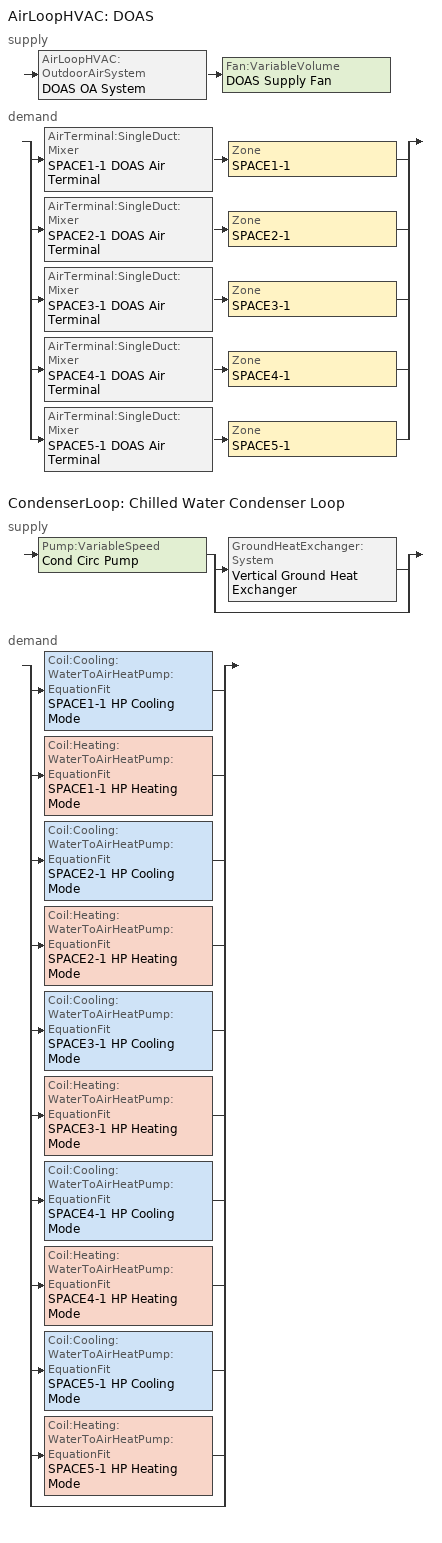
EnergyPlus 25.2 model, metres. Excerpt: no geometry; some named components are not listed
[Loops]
AirLoopHVAC 'DOAS'
 supply: AirLoopHVAC:OutdoorAirSystem 'DOAS OA System' > Fan:VariableVolume 'DOAS Supply Fan'
 demand: split
  | AirTerminal:SingleDuct:Mixer 'SPACE1-1 DOAS Air Terminal' > Zone 'SPACE1-1'
  | AirTerminal:SingleDuct:Mixer 'SPACE2-1 DOAS Air Terminal' > Zone 'SPACE2-1'
  | AirTerminal:SingleDuct:Mixer 'SPACE3-1 DOAS Air Terminal' > Zone 'SPACE3-1'
  | AirTerminal:SingleDuct:Mixer 'SPACE4-1 DOAS Air Terminal' > Zone 'SPACE4-1'
  | AirTerminal:SingleDuct:Mixer 'SPACE5-1 DOAS Air Terminal' > Zone 'SPACE5-1'
CondenserLoop 'Chilled Water Condenser Loop'
 supply: Pump:VariableSpeed 'Cond Circ Pump' > split
  | GroundHeatExchanger:System 'Vertical Ground Heat Exchanger'
  | bypass
 demand: split
  | Coil:Cooling:WaterToAirHeatPump:EquationFit 'SPACE1-1 HP Cooling Mode'
  | Coil:Heating:WaterToAirHeatPump:EquationFit 'SPACE1-1 HP Heating Mode'
  | Coil:Cooling:WaterToAirHeatPump:EquationFit 'SPACE2-1 HP Cooling Mode'
  | Coil:Heating:WaterToAirHeatPump:EquationFit 'SPACE2-1 HP Heating Mode'
  | Coil:Cooling:WaterToAirHeatPump:EquationFit 'SPACE3-1 HP Cooling Mode'
  | Coil:Heating:WaterToAirHeatPump:EquationFit 'SPACE3-1 HP Heating Mode'
  | Coil:Cooling:WaterToAirHeatPump:EquationFit 'SPACE4-1 HP Cooling Mode'
  | Coil:Heating:WaterToAirHeatPump:EquationFit 'SPACE4-1 HP Heating Mode'
  | Coil:Cooling:WaterToAirHeatPump:EquationFit 'SPACE5-1 HP Cooling Mode'
  | Coil:Heating:WaterToAirHeatPump:EquationFit 'SPACE5-1 HP Heating Mode'
  | bypass
[AirLoopHVAC]
DOAS: Design supply air flow rate=Autosize
[AirTerminal:SingleDuct:Mixer] Mixer connection type=SupplySide
Name | Zonehvac unit object
SPACE1-1 DOAS Air Terminal | SPACE1-1 Heat Pump
SPACE2-1 DOAS Air Terminal | SPACE2-1 Heat Pump
SPACE3-1 DOAS Air Terminal | SPACE3-1 Heat Pump
SPACE4-1 DOAS Air Terminal | SPACE4-1 Heat Pump
SPACE5-1 DOAS Air Terminal | SPACE5-1 Heat Pump
[Coil:Cooling:WaterToAirHeatPump:EquationFit] Cooling power consumption curve=CoolPowCurve; Fan delay time=60; Gross rated cooling cop=5.12; Gross rated sensible cooling capacity=Autosize; Gross rated total cooling capacity=Autosize; Latent capacity time constant=60; Maximum cycling rate=2.5; Nominal time for condensate removal to begin=0; Part load fraction correlation curve=HPACCOOLPLFFPLR; Rated air flow rate=Autosize; Rated entering air dry bulb temperature=27; Rated entering air wet bulb temperature=19; Rated entering water temperature=30; Rated water flow rate=Autosize; Ratio of initial moisture evaporation rate and steady state latent capacity=0; Sensible cooling capacity curve=CoolSensCapCurve; Total cooling capacity curve=TotCoolCapCurve
SPACE1-1 HP Cooling Mode; SPACE2-1 HP Cooling Mode; SPACE3-1 HP Cooling Mode; SPACE4-1 HP Cooling Mode; SPACE5-1 HP Cooling Mode
[Coil:Heating:Fuel] Availability schedule=FanAvailSched; Burner efficiency=0.8; Fuel type=NaturalGas; Nominal capacity=Autosize
SPACE1-1 HP Supp Coil; SPACE2-1 HP Supp Coil; SPACE3-1 HP Supp Coil; SPACE4-1 HP Supp Coil; SPACE5-1 HP Supp Coil
[Coil:Heating:WaterToAirHeatPump:EquationFit] Gross rated heating capacity=Autosize; Gross rated heating cop=4.75; Heating capacity curve=HeatCapCurve; Heating power consumption curve=HeatPowCurve; Part load fraction correlation curve=HPACHEATPLFFPLR; Rated air flow rate=Autosize; Rated entering air dry bulb temperature=20; Rated entering water temperature=20; Rated water flow rate=Autosize; Ratio of rated heating capacity to rated cooling capacity=1
SPACE1-1 HP Heating Mode; SPACE2-1 HP Heating Mode; SPACE3-1 HP Heating Mode; SPACE4-1 HP Heating Mode; SPACE5-1 HP Heating Mode
[CondenserEquipmentList]
All Towers: Vertical Ground Heat Exchanger, GroundHeatExchanger:System
[CondenserEquipmentOperationSchemes]
Tower Loop Operation: Control scheme 1=Year Round Tower Operation; Control scheme 1 schedule=HVACTemplate-Always 1
[CondenserLoop]
Chilled Water Condenser Loop: Condenser equipment operation scheme=Tower Loop Operation; Condenser loop volume=Autocalculate; Fluid type=Water; Load distribution scheme=SequentialLoad; Maximum loop flow rate=0.004; Maximum loop temperature=80; Minimum loop flow rate=0; Minimum loop temperature=1
[Controller:OutdoorAir]
DOAS OA Controller: Economizer control action type=ModulateFlow; Economizer control type=NoEconomizer; Economizer minimum limit dry bulb temperature=12.2; Lockout type=NoLockout; Maximum outdoor air flow rate=Autosize; Minimum limit type=ProportionalMinimum; Minimum outdoor air flow rate=Autosize
[DesignSpecification:OutdoorAir] Outdoor air flow per person=0.00944; Outdoor air flow per zone=0; Outdoor air flow per zone floor area=0; Outdoor air method=Flow/Person
SZ DSOA SPACE1-1; SZ DSOA SPACE2-1; SZ DSOA SPACE3-1; SZ DSOA SPACE4-1; SZ DSOA SPACE5-1
[DesignSpecification:ZoneAirDistribution]
ZoneAirDistribution: Zone air distribution effectiveness in cooling mode=1; Zone air distribution effectiveness in heating mode=1; Zone secondary recirculation fraction=0
[Fan:OnOff] Availability schedule=FanAvailSched; Fan total efficiency=0.7; Maximum flow rate=Autosize; Motor efficiency=0.9; Motor in airstream fraction=1; Pressure rise=75
SPACE1-1 Supply Fan; SPACE2-1 Supply Fan; SPACE3-1 Supply Fan; SPACE4-1 Supply Fan; SPACE5-1 Supply Fan
[Fan:VariableVolume]
DOAS Supply Fan: Availability schedule=FanAvailSched; Fan power coefficient 1=0.00153024; Fan power coefficient 2=0.00520806; Fan power coefficient 3=1.10862; Fan power coefficient 4=-0.116356; Fan power coefficient 5=0; Fan power minimum flow fraction=0; Fan power minimum flow rate input method=Fraction; Fan total efficiency=0.7; Maximum flow rate=Autosize; Motor efficiency=0.9; Motor in airstream fraction=1; Pressure rise=1000
[HeatExchanger:AirToAir:SensibleAndLatent]
DOAS Heat Recovery: Availability schedule=HVACTemplate-Always 1; Economizer lockout=Yes; Frost control type=MinimumExhaustTemperature; Heat exchanger type=Plate; Initial defrost time fraction=0.083; Latent effectiveness at 100 cooling air flow=0.65; Latent effectiveness at 100 heating air flow=0.65; Latent effectiveness of cooling air flow curve=LatEffectivenessTable; Latent effectiveness of heating air flow curve=LatEffectivenessTable; Nominal electric power=0; Nominal supply air flow rate=Autosize; Rate of defrost time fraction increase=0.012; Sensible effectiveness at 100 cooling air flow=0.7; Sensible effectiveness at 100 heating air flow=0.7; Sensible effectiveness of cooling air flow curve=SenEffectivenessTable; Sensible effectiveness of heating air flow curve=SenEffectivenessTable; Supply air outlet temperature control=No; Threshold temperature=1.7
[PlantEquipmentOperation:Uncontrolled]
Year Round Tower Operation: Equipment list=All Towers
[Pump:VariableSpeed]
Cond Circ Pump: Design maximum flow rate=0.004; Design minimum flow rate=0; Design power consumption=25; Design pump head=5000; Fraction of motor inefficiencies to fluid stream=0; Motor efficiency=0.87; Pump control type=Intermittent; Coefficient 1 of the part load performance curve=0; Coefficient 2 of the part load performance curve=1; Coefficient 3 of the part load performance curve=0; Coefficient 4 of the part load performance curve=0
[SetpointManager:FollowGroundTemperature]
MyCondenserControl: Control variable=Temperature; Maximum setpoint temperature=80; Minimum setpoint temperature=10; Offset temperature difference=0; Setpoint node or nodelist=Condenser Supply Outlet Node
[SetpointManager:Scheduled]
DOAS Cooling Supply Air Temp Manager: Control variable=Temperature; Schedule=Always 21.1; Setpoint node or nodelist=DOAS Mixed Air Outlet
[Sizing:Plant]
Chilled Water Condenser Loop: Design loop exit temperature=29.4; Loop design temperature difference=5.6; Loop type=Condenser
[Sizing:System]
DOAS: 100 outdoor air in cooling=Yes; 100 outdoor air in heating=Yes; Central cooling capacity control method=OnOff; Central cooling design supply air humidity ratio=0.00924; Central cooling design supply air temperature=12.8; Central heating design supply air humidity ratio=0.003; Central heating design supply air temperature=12.2; Central heating maximum system air flow ratio=1; Cooling design capacity=Autosize; Cooling design capacity method=CoolingDesignCapacity; Cooling supply air flow rate=0; Cooling supply air flow rate method=DesignDay; Design outdoor air flow rate=Autosize; Heating design capacity=Autosize; Heating design capacity method=HeatingDesignCapacity; Heating supply air flow rate=0; Heating supply air flow rate method=DesignDay; Precool design humidity ratio=0.008; Precool design temperature=11; Preheat design humidity ratio=0.008; Preheat design temperature=2; System outdoor air method=ZoneSum; Type of load to size on=VentilationRequirement; Type of zone sum to use=NonCoincident; Zone maximum outdoor air fraction=1
[Sizing:Zone] Cooling design air flow method=DesignDay; Cooling design air flow rate=0; Cooling minimum air flow fraction=0; Design specification zone air distribution object=ZoneAirDistribution; Heating design air flow method=DesignDay; Heating design air flow rate=0; Heating maximum air flow fraction=0; Zone cooling design supply air humidity ratio=0.008; Zone cooling design supply air temperature=12.5; Zone cooling design supply air temperature input method=SupplyAirTemperature; Zone heating design supply air humidity ratio=0.008; Zone heating design supply air temperature=50; Zone heating design supply air temperature input method=SupplyAirTemperature
Name | Account for dedicated outdoor air system | Dedicated outdoor air high setpoint temperature for design | Dedicated outdoor air low setpoint temperature for design | Dedicated outdoor air system control strategy | Design specification outdoor air object
SPACE1-1 | Yes | 15.6 | 13.8 | ColdSupplyAir | SZ DSOA SPACE1-1
SPACE2-1 | Yes | 15.6 | 13.8 | ColdSupplyAir | SZ DSOA SPACE2-1
SPACE3-1 | Yes | 15.6 | 13.8 | ColdSupplyAir | SZ DSOA SPACE3-1
SPACE4-1 | Yes | 15.6 | 13.8 | ColdSupplyAir | SZ DSOA SPACE4-1
SPACE5-1 | No | Autosize | Autosize | NeutralSupplyAir | SZ DSOA SPACE5-1
[ThermostatSetpoint:DualSetpoint]
All Zones Dual SP Control: Cooling setpoint temperature schedule=Clg-SetP-Sch; Heating setpoint temperature schedule=Htg-SetP-Sch
[ZoneControl:Thermostat] Control 1=All Zones Dual SP Control; Control type schedule=HVACTemplate-Always 4
Name | Zone or zonelist
SPACE1-1 Thermostat | SPACE1-1
SPACE2-1 Thermostat | SPACE2-1
SPACE3-1 Thermostat | SPACE3-1
SPACE4-1 Thermostat | SPACE4-1
SPACE5-1 Thermostat | SPACE5-1
[Zone equipment]
SPACE1-1: SPACE1-1 DOAS Air Terminal, SPACE1-1 Heat Pump
SPACE2-1: SPACE2-1 DOAS Air Terminal, SPACE2-1 Heat Pump
SPACE3-1: SPACE3-1 DOAS Air Terminal, SPACE3-1 Heat Pump
SPACE4-1: SPACE4-1 DOAS Air Terminal, SPACE4-1 Heat Pump
SPACE5-1: SPACE5-1 DOAS Air Terminal, SPACE5-1 Heat Pump
[ZoneHVAC:WaterToAirHeatPump] Availability schedule=FanAvailSched; Cooling outdoor air flow rate=0; Cooling supply air flow rate=Autosize; Fan placement=BlowThrough; Heating outdoor air flow rate=0; Heating supply air flow rate=Autosize; Maximum outdoor dry bulb temperature for supplemental heater operation=20; Maximum supply air temperature from supplemental heater=50; No load outdoor air flow rate=0; Supply air fan operating mode schedule=CyclingFanSch
Name | Cooling coil | Heating coil | Supplemental heating coil | Supply air fan
SPACE1-1 Heat Pump | SPACE1-1 HP Cooling Mode | SPACE1-1 HP Heating Mode | SPACE1-1 HP Supp Coil | SPACE1-1 Supply Fan
SPACE2-1 Heat Pump | SPACE2-1 HP Cooling Mode | SPACE2-1 HP Heating Mode | SPACE2-1 HP Supp Coil | SPACE2-1 Supply Fan
SPACE3-1 Heat Pump | SPACE3-1 HP Cooling Mode | SPACE3-1 HP Heating Mode | SPACE3-1 HP Supp Coil | SPACE3-1 Supply Fan
SPACE4-1 Heat Pump | SPACE4-1 HP Cooling Mode | SPACE4-1 HP Heating Mode | SPACE4-1 HP Supp Coil | SPACE4-1 Supply Fan
SPACE5-1 Heat Pump | SPACE5-1 HP Cooling Mode | SPACE5-1 HP Heating Mode | SPACE5-1 HP Supp Coil | SPACE5-1 Supply Fan
[Curve:QuadLinear] Maximum curve output=38; Maximum value of w=100; Maximum value of x=100; Maximum value of y=100; Maximum value of z=100; Minimum curve output=0; Minimum value of w=-100; Minimum value of x=-100; Minimum value of y=0; Minimum value of z=0; Coefficient5 z=0
Name | Coefficient1 constant | Coefficient2 w | Coefficient3 x | Coefficient4 y
CoolPowCurve | -3.25323 | -0.990977 | 4.03829 | 0.952179
HeatCapCurve | -1.30782 | -2.37468 | 4.00919 | 0.615581
HeatPowCurve | -2.17352 | 0.830808 | 1.56828 | 0.68971
TotCoolCapCurve | -9.32564 | 11.0881 | -1.75195 | 0.76082
[Curve:Quadratic] Maximum value of x=1; Minimum value of x=0; Coefficient1 constant=0.75; Coefficient2 x=0.25; Coefficient3 x 2=0
HPACCOOLPLFFPLR; HPACHEATPLFFPLR
[Curve:QuintLinear]
CoolSensCapCurve: Maximum curve output=38; Maximum value of v=100; Maximum value of w=100; Maximum value of x=100; Maximum value of y=100; Maximum value of z=100; Minimum curve output=0; Minimum value of v=-100; Minimum value of w=-100; Minimum value of x=-100; Minimum value of y=0; Minimum value of z=0; Coefficient1 constant=-5.26563; Coefficient2 v=17.3118; Coefficient3 w=-11.4497; Coefficient4 x=-0.944805; Coefficient5 y=0.739607; Coefficient6 z=0
[Schedule:Compact]
Always 21.1: Through: 12/31, For: AllDays, Until: 24:00, 21.1
Clg-SetP-Sch: Through: 12/31, For: WeekDays CustomDay1 CustomDay2, Until: 7:00, 32, Until: 21:00, 24, Until: 24:00, 32, For: WeekEnds Holiday, Until: 24:00, 32, For: SummerDesignDay, Until: 24:00, 24, For: WinterDesignDay, Until: 24:00, 32
CyclingFanSch: Through: 12/31, For: AllDays, Until: 24:00, 0
FanAvailSched: Through: 12/31, For: WeekDays CustomDay1 CustomDay2, Until: 7:00, 0, Until: 21:00, 1, Until: 24:00, 0, For: Weekends Holiday, Until: 24:00, 0, For: SummerDesignDay, Until: 24:00, 1, For: WinterDesignDay, Until: 24:00, 1
HVACTemplate-Always 1: Through: 12/31, For: AllDays, Until: 24:00, 1
HVACTemplate-Always 4: Through: 12/31, For: AllDays, Until: 24:00, 4
Htg-SetP-Sch: Through: 12/31, For: WeekDays CustomDay1 CustomDay2, Until: 6:00, 13, Until: 7:00, 18, Until: 21:00, 23, Until: 24:00, 13, For: WeekEnds Holiday, Until: 24:00, 13, For: SummerDesignDay, Until: 24:00, 13, For: WinterDesignDay, Until: 24:00, 23
[Table:IndependentVariable]
airFlowRatio: Linear, Linear, 10, 0, Dimensionless, 0.75, 1
[Table:IndependentVariableList]
effectiveness_IndependentVariableList: airFlowRatio
[Table:Lookup]
LatEffectivenessTable: effectiveness_IndependentVariableList, 10, 0, 0.65, DivisorOnly, Dimensionless, 0.7, 0.65
SenEffectivenessTable: effectiveness_IndependentVariableList, 10, 0, 0.7, DivisorOnly, Dimensionless, 0.75, 0.7
